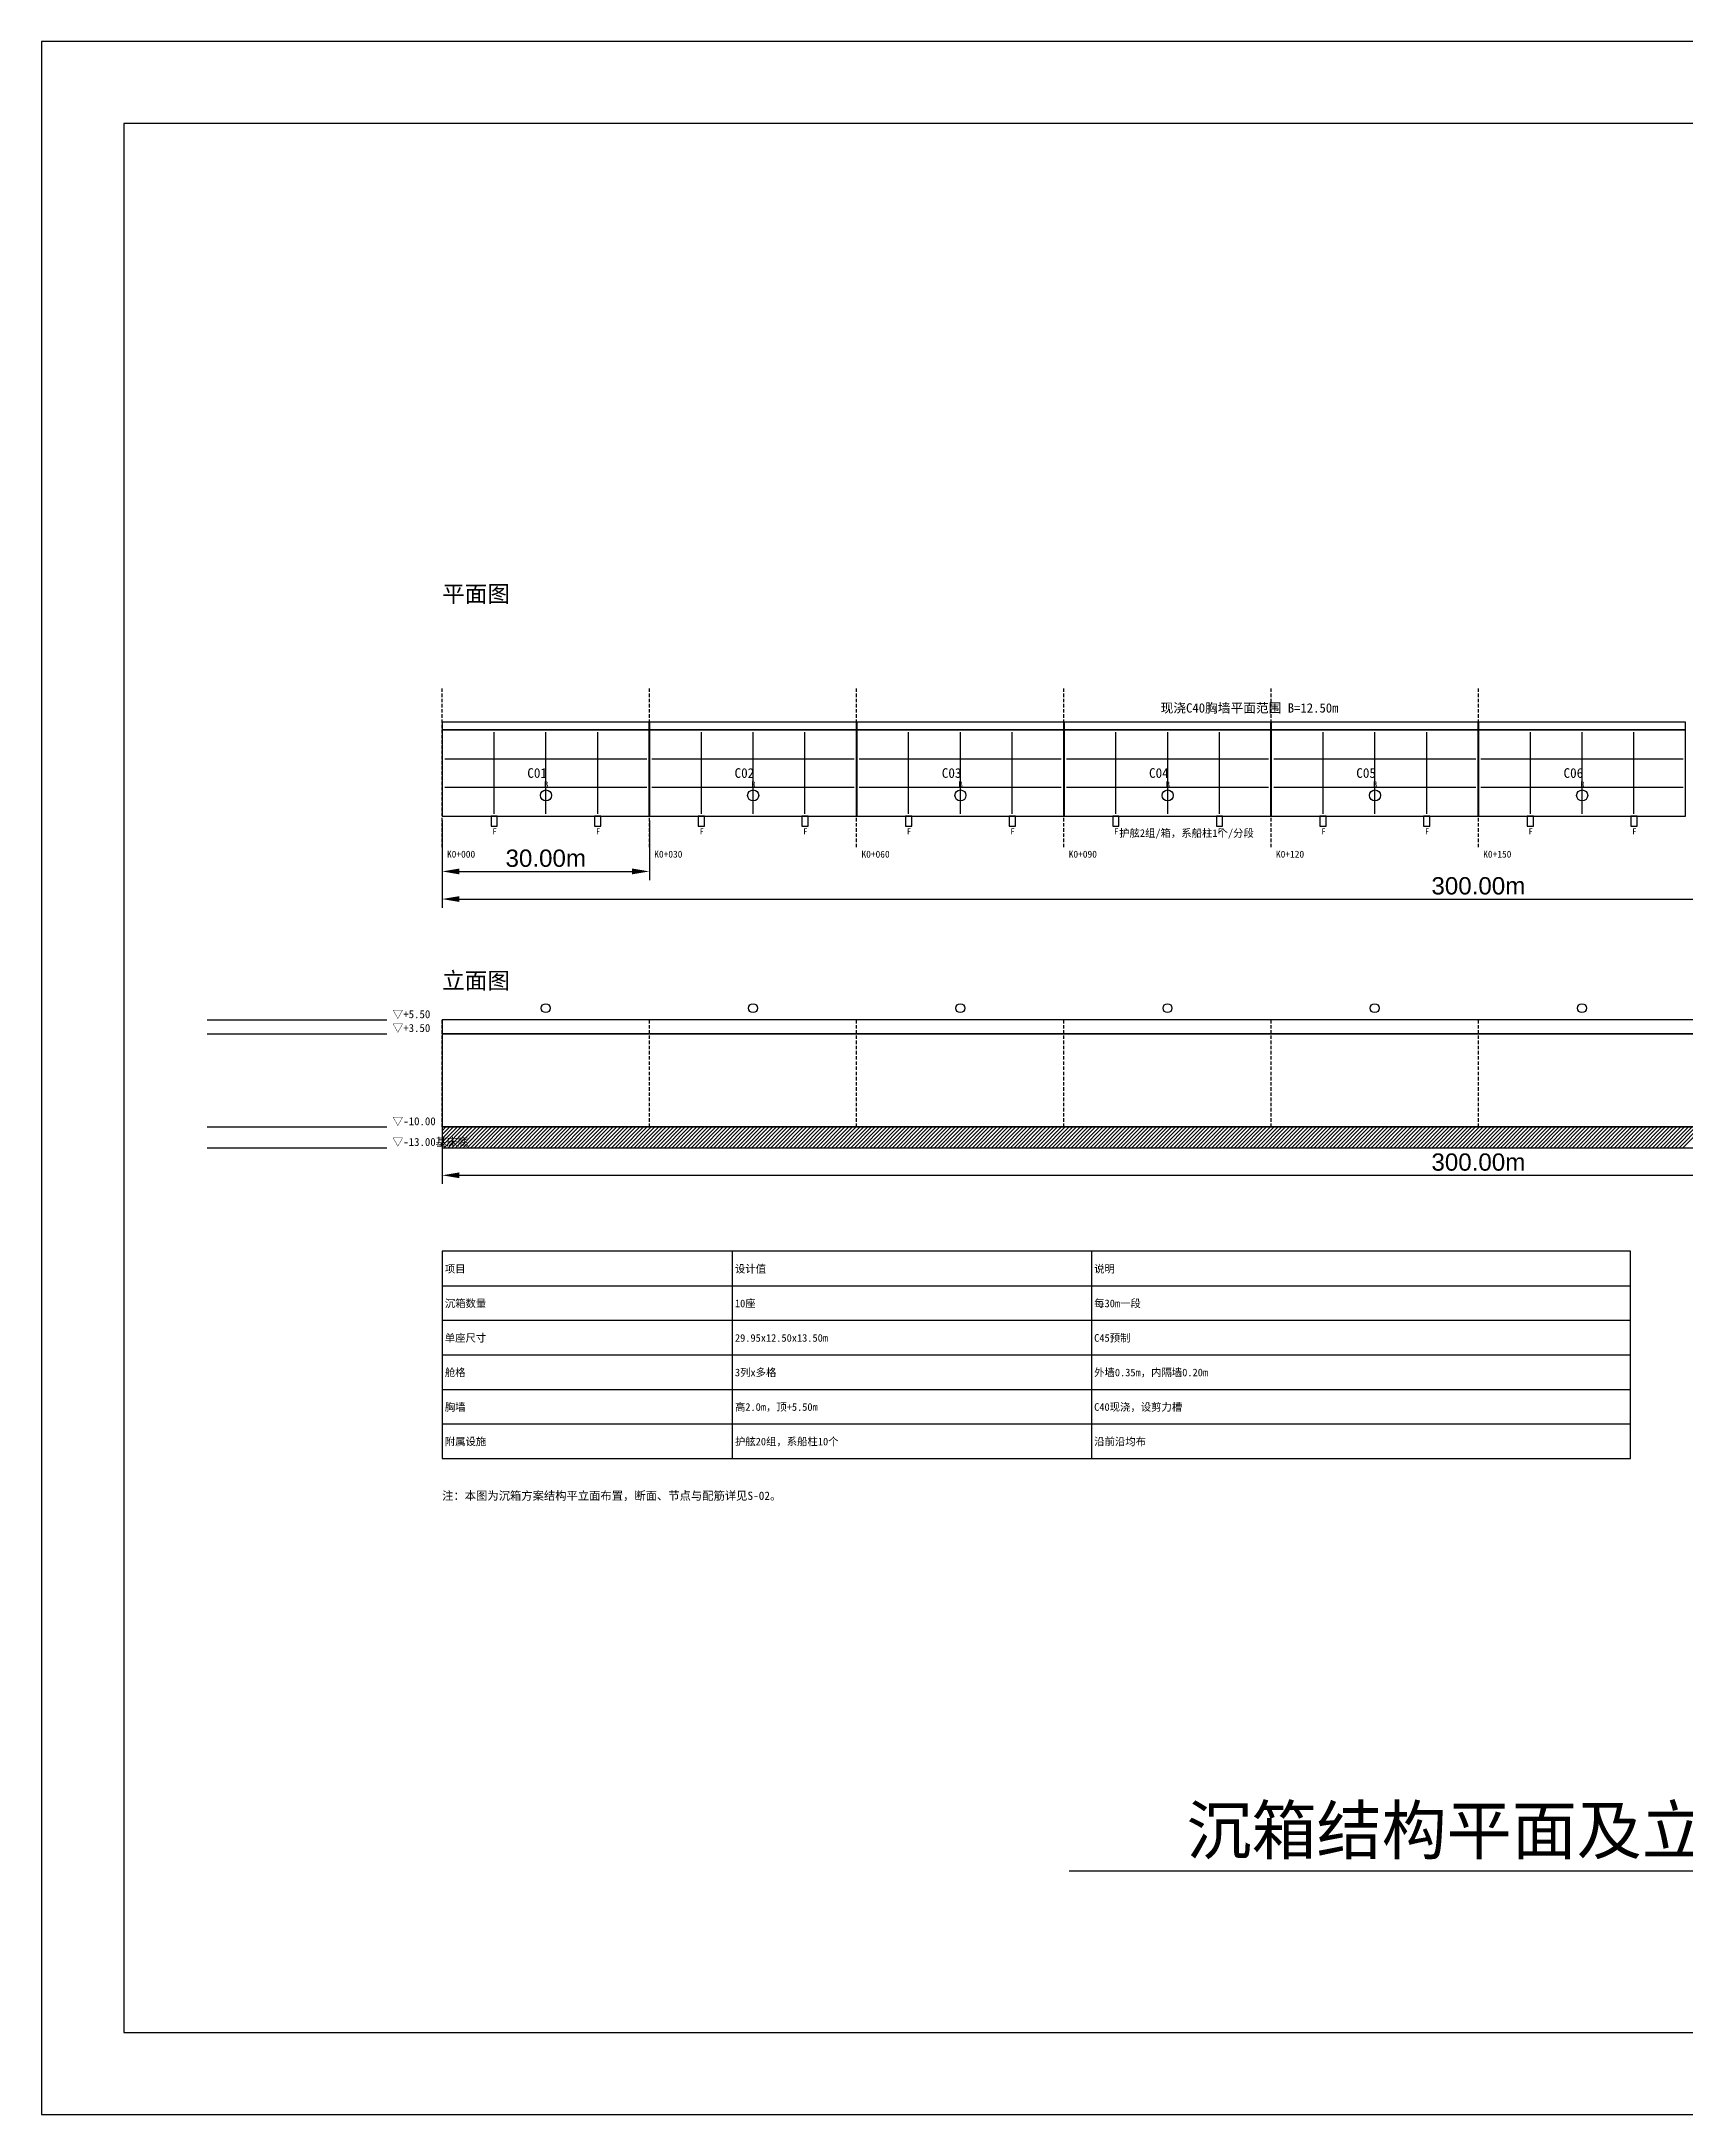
# Model space of a CAD drawing. Header units: metres. Extents: x -58 to 367, y -188 to 112.
# Drawn here: x -58 to 180, y -188 to 112.2 of the extents above; entities that cross this region are included whole.
import ezdxf

# ---------------------------------------------------------------- set-up
doc = ezdxf.new("R2010")
doc.units = ezdxf.units.M
doc.linetypes.add('DASHED', pattern=[0.75, 0.5, -0.25])
for name, color, linetype in [('BORDER', 7, 'Continuous'), ('CAISSON', 7, 'Continuous'), ('CUT', 7, 'Continuous'), ('DIM', 7, 'Continuous'), ('EQUIPMENT', 7, 'Continuous'), ('FOUNDATION', 7, 'Continuous'), ('HATCH', 7, 'Continuous'), ('LEVEL', 7, 'Continuous'), ('NOTE', 7, 'Continuous'), ('STRUCTURE', 7, 'Continuous'), ('TEXT', 7, 'Continuous')]:
    doc.layers.add(name, color=color, linetype=linetype)
doc.styles.add('CN-SIMSUN', font='SimSun.ttf')
doc.styles.get("Standard").update_dxf_attribs({"font": 'arial.ttf'})
doc.dimstyles.new('ISO-25', dxfattribs={"dimtxt": 2.5, "dimasz": 2.5, "dimexe": 1.25, "dimexo": 0.625, "dimtad": 1, "dimtxsty": 'Standard', "dimcen": 2.5, "dimadec": 0, "dimazin": 0, "dimtfac": 1, "dimtmove": 0, "dimatfit": 3, "dimfxl": 1, "dimarcsym": 0})

# ---------------------------------------------------------------- blocks, each defined once
blk = doc.blocks.new('*D1')
at = {"layer": 'Defpoints', "color": 0, "transparency": 16777216}
for p in [(0, 0), (300, 0), (300, -12)]:
    blk.add_point(p, dxfattribs=at)
at = {"layer": 'DIM', "color": 0, "lineweight": -2, "transparency": 16777216}
for p, q in [((0, -0.62), (0, -13.25)), ((300, -0.62), (300, -13.25)), ((2.5, -12), (297.5, -12))]:
    blk.add_line(p, q, dxfattribs=at)
at = {"layer": 'DIM', "color": 0, "transparency": 16777216}
for points in [[(2.5, -11.58), (2.5, -12.42), (0, -12)], [(297.5, -11.58), (297.5, -12.42), (300, -12)]]:
    blk.add_solid(points, dxfattribs=at)
at = {"layer": 'DIM', "color": 0, "transparency": 16777216, "insert": (150, -10.1), "char_height": 2.5, "attachment_point": 5}
blk.add_mtext('300.00m', dxfattribs=at)
blk = doc.blocks.new('*D2')
at = {"layer": 'Defpoints', "color": 0, "transparency": 16777216}
for p in [(0, 0), (30, 0), (30, -8)]:
    blk.add_point(p, dxfattribs=at)
at = {"layer": 'DIM', "color": 0, "lineweight": -2, "transparency": 16777216}
for p, q in [((0, -0.62), (0, -9.25)), ((30, -0.62), (30, -9.25)), ((2.5, -8), (27.5, -8))]:
    blk.add_line(p, q, dxfattribs=at)
at = {"layer": 'DIM', "color": 0, "transparency": 16777216}
for points in [[(2.5, -7.58), (2.5, -8.42), (0, -8)], [(27.5, -7.58), (27.5, -8.42), (30, -8)]]:
    blk.add_solid(points, dxfattribs=at)
at = {"layer": 'DIM', "color": 0, "transparency": 16777216, "insert": (15, -6.1), "char_height": 2.5, "attachment_point": 5}
blk.add_mtext('30.00m', dxfattribs=at)
blk = doc.blocks.new('*D5')
at = {"layer": 'Defpoints', "color": 0, "transparency": 16777216}
for p in [(0, -45), (300, -45), (300, -52)]:
    blk.add_point(p, dxfattribs=at)
at = {"layer": 'DIM', "color": 0, "lineweight": -2, "transparency": 16777216}
for p, q in [((0, -45.62), (0, -53.25)), ((300, -45.62), (300, -53.25)), ((2.5, -52), (297.5, -52))]:
    blk.add_line(p, q, dxfattribs=at)
at = {"layer": 'DIM', "color": 0, "transparency": 16777216}
for points in [[(2.5, -51.58), (2.5, -52.42), (0, -52)], [(297.5, -51.58), (297.5, -52.42), (300, -52)]]:
    blk.add_solid(points, dxfattribs=at)
at = {"layer": 'DIM', "color": 0, "transparency": 16777216, "insert": (150, -50.1), "char_height": 2.5, "attachment_point": 5}
blk.add_mtext('300.00m', dxfattribs=at)

msp = doc.modelspace()

# ---------------------------------------------------------------- linework, layer by layer
at = {"layer": 'BORDER'}
for p, q in [((42, -63), (42, -93)), ((94, -63), (94, -93)), ((0, -68), (172, -68)), ((0, -73), (172, -73)), ((0, -78), (172, -78)), ((0, -83), (172, -83)), ((0, -88), (172, -88)), ((90.75, -152.701), (222.5, -152.701))]:
    msp.add_line(p, q, dxfattribs=at)
for points in [[(-58, -188), (367, -188), (367, 112.178), (-58, 112.178), (-58, -188)], [(-46.1, -176.1), (355.1, -176.1), (355.1, 100.278), (-46.1, 100.278), (-46.1, -176.1)], [(0, -93), (172, -93), (172, -63), (0, -63), (0, -93)]]:
    msp.add_lwpolyline(points, close=True, dxfattribs=at)
at = {"layer": 'CAISSON'}
for p, q in [((7.525, 0.35), (7.525, 12.15)), ((15.025, 0.35), (15.025, 12.15)), ((22.525, 0.35), (22.525, 12.15)), ((37.525, 0.35), (37.525, 12.15)), ((45.025, 0.35), (45.025, 12.15)), ((52.525, 0.35), (52.525, 12.15)), ((67.525, 0.35), (67.525, 12.15)), ((75.025, 0.35), (75.025, 12.15)), ((82.525, 0.35), (82.525, 12.15)), ((97.525, 0.35), (97.525, 12.15)), ((105.025, 0.35), (105.025, 12.15)), ((112.525, 0.35), (112.525, 12.15)), ((127.525, 0.35), (127.525, 12.15)), ((135.025, 0.35), (135.025, 12.15)), ((142.525, 0.35), (142.525, 12.15)), ((157.525, 0.35), (157.525, 12.15)), ((165.025, 0.35), (165.025, 12.15)), ((172.525, 0.35), (172.525, 12.15)), ((0.375, 8.3), (29.625, 8.3)), ((30.375, 8.3), (59.625, 8.3)), ((60.375, 8.3), (89.625, 8.3)), ((90.375, 8.3), (119.625, 8.3)), ((120.375, 8.3), (149.625, 8.3)), ((150.375, 8.3), (179.625, 8.3)), ((0.375, 4.2), (29.625, 4.2)), ((30.375, 4.2), (59.625, 4.2)), ((60.375, 4.2), (89.625, 4.2)), ((90.375, 4.2), (119.625, 4.2)), ((120.375, 4.2), (149.625, 4.2)), ((150.375, 4.2), (179.625, 4.2))]:
    msp.add_line(p, q, dxfattribs=at)
for points in [[(0.025, 0), (29.975, 0), (29.975, 12.5), (0.025, 12.5), (0.025, 0)], [(30.025, 0), (59.975, 0), (59.975, 12.5), (30.025, 12.5), (30.025, 0)], [(60.025, 0), (89.975, 0), (89.975, 12.5), (60.025, 12.5), (60.025, 0)], [(90.025, 0), (119.975, 0), (119.975, 12.5), (90.025, 12.5), (90.025, 0)], [(120.025, 0), (149.975, 0), (149.975, 12.5), (120.025, 12.5), (120.025, 0)], [(150.025, 0), (179.975, 0), (179.975, 12.5), (150.025, 12.5), (150.025, 0)], [(0, -45), (300, -45), (300, -31.5), (0, -31.5), (0, -45)]]:
    msp.add_lwpolyline(points, close=True, dxfattribs=at)
at = {"layer": 'CUT', "linetype": 'DASHED'}
for p, q in [((0, -4.5), (0, 18.5)), ((30, -4.5), (30, 18.5)), ((60, -4.5), (60, 18.5)), ((90, -4.5), (90, 18.5)), ((120, -4.5), (120, 18.5)), ((150, -4.5), (150, 18.5)), ((0, -45), (0, -29.5)), ((30, -45), (30, -29.5)), ((60, -45), (60, -29.5)), ((90, -45), (90, -29.5)), ((120, -45), (120, -29.5)), ((150, -45), (150, -29.5))]:
    msp.add_line(p, q, dxfattribs=at)
at = {"layer": 'EQUIPMENT'}
for points in [[(7.075, -1.45), (7.975, -1.45), (7.975, 0), (7.075, 0), (7.075, -1.45)], [(22.075, -1.45), (22.975, -1.45), (22.975, 0), (22.075, 0), (22.075, -1.45)], [(37.075, -1.45), (37.975, -1.45), (37.975, 0), (37.075, 0), (37.075, -1.45)], [(52.075, -1.45), (52.975, -1.45), (52.975, 0), (52.075, 0), (52.075, -1.45)], [(67.075, -1.45), (67.975, -1.45), (67.975, 0), (67.075, 0), (67.075, -1.45)], [(82.075, -1.45), (82.975, -1.45), (82.975, 0), (82.075, 0), (82.075, -1.45)], [(97.075, -1.45), (97.975, -1.45), (97.975, 0), (97.075, 0), (97.075, -1.45)], [(112.075, -1.45), (112.975, -1.45), (112.975, 0), (112.075, 0), (112.075, -1.45)], [(127.075, -1.45), (127.975, -1.45), (127.975, 0), (127.075, 0), (127.075, -1.45)], [(142.075, -1.45), (142.975, -1.45), (142.975, 0), (142.075, 0), (142.075, -1.45)], [(157.075, -1.45), (157.975, -1.45), (157.975, 0), (157.075, 0), (157.075, -1.45)], [(172.075, -1.45), (172.975, -1.45), (172.975, 0), (172.075, 0), (172.075, -1.45)]]:
    msp.add_lwpolyline(points, close=True, dxfattribs=at)
for centre, radius in [((15.025, 3), 0.8), ((45.025, 3), 0.8), ((75.025, 3), 0.8), ((105.025, 3), 0.8), ((135.025, 3), 0.8), ((165.025, 3), 0.8), ((15, -27.8), 0.65), ((45, -27.8), 0.65), ((75, -27.8), 0.65), ((105, -27.8), 0.65), ((135, -27.8), 0.65), ((165, -27.8), 0.65)]:
    msp.add_circle(centre, radius, dxfattribs=at)
at = {"layer": 'FOUNDATION'}
msp.add_lwpolyline([(0, -48), (300, -48), (300, -45), (0, -45), (0, -48)], close=True, dxfattribs=at)
at = {"layer": 'HATCH'}
for p, q in [((0, -45), (0, -45)), ((0, -45.55), (0.55, -45)), ((0, -46.1), (1.1, -45)), ((0, -46.65), (1.65, -45)), ((0, -47.2), (2.2, -45)), ((0, -47.75), (2.75, -45)), ((0.3, -48), (3.3, -45)), ((0.85, -48), (3.85, -45)), ((1.4, -48), (4.4, -45)), ((1.95, -48), (4.95, -45)), ((2.5, -48), (5.5, -45)), ((3.05, -48), (6.05, -45)), ((3.6, -48), (6.6, -45)), ((4.15, -48), (7.15, -45)), ((4.7, -48), (7.7, -45)), ((5.25, -48), (8.25, -45)), ((5.8, -48), (8.8, -45)), ((6.35, -48), (9.35, -45)), ((6.9, -48), (9.9, -45)), ((7.45, -48), (10.45, -45)), ((8, -48), (11, -45)), ((8.55, -48), (11.55, -45)), ((9.1, -48), (12.1, -45)), ((9.65, -48), (12.65, -45)), ((10.2, -48), (13.2, -45)), ((10.75, -48), (13.75, -45)), ((11.3, -48), (14.3, -45)), ((11.85, -48), (14.85, -45)), ((12.4, -48), (15.4, -45)), ((12.95, -48), (15.95, -45)), ((13.5, -48), (16.5, -45)), ((14.05, -48), (17.05, -45)), ((14.6, -48), (17.6, -45)), ((15.15, -48), (18.15, -45)), ((15.7, -48), (18.7, -45)), ((16.25, -48), (19.25, -45)), ((16.8, -48), (19.8, -45)), ((17.35, -48), (20.35, -45)), ((17.9, -48), (20.9, -45)), ((18.45, -48), (21.45, -45)), ((19, -48), (22, -45)), ((19.55, -48), (22.55, -45)), ((20.1, -48), (23.1, -45)), ((20.65, -48), (23.65, -45)), ((21.2, -48), (24.2, -45)), ((21.75, -48), (24.75, -45)), ((22.3, -48), (25.3, -45)), ((22.85, -48), (25.85, -45)), ((23.4, -48), (26.4, -45)), ((23.95, -48), (26.95, -45)), ((24.5, -48), (27.5, -45)), ((25.05, -48), (28.05, -45)), ((25.6, -48), (28.6, -45)), ((26.15, -48), (29.15, -45)), ((26.7, -48), (29.7, -45)), ((27.25, -48), (30.25, -45)), ((27.8, -48), (30.8, -45)), ((28.35, -48), (31.35, -45)), ((28.9, -48), (31.9, -45)), ((29.45, -48), (32.45, -45)), ((30, -48), (33, -45)), ((30.55, -48), (33.55, -45)), ((31.1, -48), (34.1, -45)), ((31.65, -48), (34.65, -45)), ((32.2, -48), (35.2, -45)), ((32.75, -48), (35.75, -45)), ((33.3, -48), (36.3, -45)), ((33.85, -48), (36.85, -45)), ((34.4, -48), (37.4, -45)), ((34.95, -48), (37.95, -45)), ((35.5, -48), (38.5, -45)), ((36.05, -48), (39.05, -45)), ((36.6, -48), (39.6, -45)), ((37.15, -48), (40.15, -45)), ((37.7, -48), (40.7, -45)), ((38.25, -48), (41.25, -45)), ((38.8, -48), (41.8, -45)), ((39.35, -48), (42.35, -45)), ((39.9, -48), (42.9, -45)), ((40.45, -48), (43.45, -45)), ((41, -48), (44, -45)), ((41.55, -48), (44.55, -45)), ((42.1, -48), (45.1, -45)), ((42.65, -48), (45.65, -45)), ((43.2, -48), (46.2, -45)), ((43.75, -48), (46.75, -45)), ((44.3, -48), (47.3, -45)), ((44.85, -48), (47.85, -45)), ((45.4, -48), (48.4, -45)), ((45.95, -48), (48.95, -45)), ((46.5, -48), (49.5, -45)), ((47.05, -48), (50.05, -45)), ((47.6, -48), (50.6, -45)), ((48.15, -48), (51.15, -45)), ((48.7, -48), (51.7, -45)), ((49.25, -48), (52.25, -45)), ((49.8, -48), (52.8, -45)), ((50.35, -48), (53.35, -45)), ((50.9, -48), (53.9, -45)), ((51.45, -48), (54.45, -45)), ((52, -48), (55, -45)), ((52.55, -48), (55.55, -45)), ((53.1, -48), (56.1, -45)), ((53.65, -48), (56.65, -45)), ((54.2, -48), (57.2, -45)), ((54.75, -48), (57.75, -45)), ((55.3, -48), (58.3, -45)), ((55.85, -48), (58.85, -45)), ((56.4, -48), (59.4, -45)), ((56.95, -48), (59.95, -45)), ((57.5, -48), (60.5, -45)), ((58.05, -48), (61.05, -45)), ((58.6, -48), (61.6, -45)), ((59.15, -48), (62.15, -45)), ((59.7, -48), (62.7, -45)), ((60.25, -48), (63.25, -45)), ((60.8, -48), (63.8, -45)), ((61.35, -48), (64.35, -45)), ((61.9, -48), (64.9, -45)), ((62.45, -48), (65.45, -45)), ((63, -48), (66, -45)), ((63.55, -48), (66.55, -45)), ((64.1, -48), (67.1, -45)), ((64.65, -48), (67.65, -45)), ((65.2, -48), (68.2, -45)), ((65.75, -48), (68.75, -45)), ((66.3, -48), (69.3, -45)), ((66.85, -48), (69.85, -45)), ((67.4, -48), (70.4, -45)), ((67.95, -48), (70.95, -45)), ((68.5, -48), (71.5, -45)), ((69.05, -48), (72.05, -45)), ((69.6, -48), (72.6, -45)), ((70.15, -48), (73.15, -45)), ((70.7, -48), (73.7, -45)), ((71.25, -48), (74.25, -45)), ((71.8, -48), (74.8, -45)), ((72.35, -48), (75.35, -45)), ((72.9, -48), (75.9, -45)), ((73.45, -48), (76.45, -45)), ((74, -48), (77, -45)), ((74.55, -48), (77.55, -45)), ((75.1, -48), (78.1, -45)), ((75.65, -48), (78.65, -45)), ((76.2, -48), (79.2, -45)), ((76.75, -48), (79.75, -45)), ((77.3, -48), (80.3, -45)), ((77.85, -48), (80.85, -45)), ((78.4, -48), (81.4, -45)), ((78.95, -48), (81.95, -45)), ((79.5, -48), (82.5, -45)), ((80.05, -48), (83.05, -45)), ((80.6, -48), (83.6, -45)), ((81.15, -48), (84.15, -45)), ((81.7, -48), (84.7, -45)), ((82.25, -48), (85.25, -45)), ((82.8, -48), (85.8, -45)), ((83.35, -48), (86.35, -45)), ((83.9, -48), (86.9, -45)), ((84.45, -48), (87.45, -45)), ((85, -48), (88, -45)), ((85.55, -48), (88.55, -45)), ((86.1, -48), (89.1, -45)), ((86.65, -48), (89.65, -45)), ((87.2, -48), (90.2, -45)), ((87.75, -48), (90.75, -45)), ((88.3, -48), (91.3, -45)), ((88.85, -48), (91.85, -45)), ((89.4, -48), (92.4, -45)), ((89.95, -48), (92.95, -45)), ((90.5, -48), (93.5, -45)), ((91.05, -48), (94.05, -45)), ((91.6, -48), (94.6, -45)), ((92.15, -48), (95.15, -45)), ((92.7, -48), (95.7, -45)), ((93.25, -48), (96.25, -45)), ((93.8, -48), (96.8, -45)), ((94.35, -48), (97.35, -45)), ((94.9, -48), (97.9, -45)), ((95.45, -48), (98.45, -45)), ((96, -48), (99, -45)), ((96.55, -48), (99.55, -45)), ((97.1, -48), (100.1, -45)), ((97.65, -48), (100.65, -45)), ((98.2, -48), (101.2, -45)), ((98.75, -48), (101.75, -45)), ((99.3, -48), (102.3, -45)), ((99.85, -48), (102.85, -45)), ((100.4, -48), (103.4, -45)), ((100.95, -48), (103.95, -45)), ((101.5, -48), (104.5, -45)), ((102.05, -48), (105.05, -45)), ((102.6, -48), (105.6, -45)), ((103.15, -48), (106.15, -45)), ((103.7, -48), (106.7, -45)), ((104.25, -48), (107.25, -45)), ((104.8, -48), (107.8, -45)), ((105.35, -48), (108.35, -45)), ((105.9, -48), (108.9, -45)), ((106.45, -48), (109.45, -45)), ((107, -48), (110, -45)), ((107.55, -48), (110.55, -45)), ((108.1, -48), (111.1, -45)), ((108.65, -48), (111.65, -45)), ((109.2, -48), (112.2, -45)), ((109.75, -48), (112.75, -45)), ((110.3, -48), (113.3, -45)), ((110.85, -48), (113.85, -45)), ((111.4, -48), (114.4, -45)), ((111.95, -48), (114.95, -45)), ((112.5, -48), (115.5, -45)), ((113.05, -48), (116.05, -45)), ((113.6, -48), (116.6, -45)), ((114.15, -48), (117.15, -45)), ((114.7, -48), (117.7, -45)), ((115.25, -48), (118.25, -45)), ((115.8, -48), (118.8, -45)), ((116.35, -48), (119.35, -45)), ((116.9, -48), (119.9, -45)), ((117.45, -48), (120.45, -45)), ((118, -48), (121, -45)), ((118.55, -48), (121.55, -45)), ((119.1, -48), (122.1, -45)), ((119.65, -48), (122.65, -45)), ((120.2, -48), (123.2, -45)), ((120.75, -48), (123.75, -45)), ((121.3, -48), (124.3, -45)), ((121.85, -48), (124.85, -45)), ((122.4, -48), (125.4, -45)), ((122.95, -48), (125.95, -45)), ((123.5, -48), (126.5, -45)), ((124.05, -48), (127.05, -45)), ((124.6, -48), (127.6, -45)), ((125.15, -48), (128.15, -45)), ((125.7, -48), (128.7, -45)), ((126.25, -48), (129.25, -45)), ((126.8, -48), (129.8, -45)), ((127.35, -48), (130.35, -45)), ((127.9, -48), (130.9, -45)), ((128.45, -48), (131.45, -45)), ((129, -48), (132, -45)), ((129.55, -48), (132.55, -45)), ((130.1, -48), (133.1, -45)), ((130.65, -48), (133.65, -45)), ((131.2, -48), (134.2, -45)), ((131.75, -48), (134.75, -45)), ((132.3, -48), (135.3, -45)), ((132.85, -48), (135.85, -45)), ((133.4, -48), (136.4, -45)), ((133.95, -48), (136.95, -45)), ((134.5, -48), (137.5, -45)), ((135.05, -48), (138.05, -45)), ((135.6, -48), (138.6, -45)), ((136.15, -48), (139.15, -45)), ((136.7, -48), (139.7, -45)), ((137.25, -48), (140.25, -45)), ((137.8, -48), (140.8, -45)), ((138.35, -48), (141.35, -45)), ((138.9, -48), (141.9, -45)), ((139.45, -48), (142.45, -45)), ((140, -48), (143, -45)), ((140.55, -48), (143.55, -45)), ((141.1, -48), (144.1, -45)), ((141.65, -48), (144.65, -45)), ((142.2, -48), (145.2, -45)), ((142.75, -48), (145.75, -45)), ((143.3, -48), (146.3, -45)), ((143.85, -48), (146.85, -45)), ((144.4, -48), (147.4, -45)), ((144.95, -48), (147.95, -45)), ((145.5, -48), (148.5, -45)), ((146.05, -48), (149.05, -45)), ((146.6, -48), (149.6, -45)), ((147.15, -48), (150.15, -45)), ((147.7, -48), (150.7, -45)), ((148.25, -48), (151.25, -45)), ((148.8, -48), (151.8, -45)), ((149.35, -48), (152.35, -45)), ((149.9, -48), (152.9, -45)), ((150.45, -48), (153.45, -45)), ((151, -48), (154, -45)), ((151.55, -48), (154.55, -45)), ((152.1, -48), (155.1, -45)), ((152.65, -48), (155.65, -45)), ((153.2, -48), (156.2, -45)), ((153.75, -48), (156.75, -45)), ((154.3, -48), (157.3, -45)), ((154.85, -48), (157.85, -45)), ((155.4, -48), (158.4, -45)), ((155.95, -48), (158.95, -45)), ((156.5, -48), (159.5, -45)), ((157.05, -48), (160.05, -45)), ((157.6, -48), (160.6, -45)), ((158.15, -48), (161.15, -45)), ((158.7, -48), (161.7, -45)), ((159.25, -48), (162.25, -45)), ((159.8, -48), (162.8, -45)), ((160.35, -48), (163.35, -45)), ((160.9, -48), (163.9, -45)), ((161.45, -48), (164.45, -45)), ((162, -48), (165, -45)), ((162.55, -48), (165.55, -45)), ((163.1, -48), (166.1, -45)), ((163.65, -48), (166.65, -45)), ((164.2, -48), (167.2, -45)), ((164.75, -48), (167.75, -45)), ((165.3, -48), (168.3, -45)), ((165.85, -48), (168.85, -45)), ((166.4, -48), (169.4, -45)), ((166.95, -48), (169.95, -45)), ((167.5, -48), (170.5, -45)), ((168.05, -48), (171.05, -45)), ((168.6, -48), (171.6, -45)), ((169.15, -48), (172.15, -45)), ((169.7, -48), (172.7, -45)), ((170.25, -48), (173.25, -45)), ((170.8, -48), (173.8, -45)), ((171.35, -48), (174.35, -45)), ((171.9, -48), (174.9, -45)), ((172.45, -48), (175.45, -45)), ((173, -48), (176, -45)), ((173.55, -48), (176.55, -45)), ((174.1, -48), (177.1, -45)), ((174.65, -48), (177.65, -45)), ((175.2, -48), (178.2, -45)), ((175.75, -48), (178.75, -45)), ((176.3, -48), (179.3, -45)), ((176.85, -48), (179.85, -45)), ((177.4, -48), (180.4, -45)), ((177.95, -48), (180.95, -45)), ((178.5, -48), (181.5, -45)), ((179.05, -48), (182.05, -45)), ((179.6, -48), (182.6, -45))]:
    msp.add_line(p, q, dxfattribs=at)
at = {"layer": 'LEVEL'}
for p, q in [((-34, -29.5), (-8, -29.5)), ((-34, -31.5), (-8, -31.5)), ((-34, -45), (-8, -45)), ((-34, -48), (-8, -48))]:
    msp.add_line(p, q, dxfattribs=at)
at = {"layer": 'STRUCTURE'}
for points in [[(0.025, 12.5), (29.975, 12.5), (29.975, 13.6), (0.025, 13.6), (0.025, 12.5)], [(30.025, 12.5), (59.975, 12.5), (59.975, 13.6), (30.025, 13.6), (30.025, 12.5)], [(60.025, 12.5), (89.975, 12.5), (89.975, 13.6), (60.025, 13.6), (60.025, 12.5)], [(90.025, 12.5), (119.975, 12.5), (119.975, 13.6), (90.025, 13.6), (90.025, 12.5)], [(120.025, 12.5), (149.975, 12.5), (149.975, 13.6), (120.025, 13.6), (120.025, 12.5)], [(150.025, 12.5), (179.975, 12.5), (179.975, 13.6), (150.025, 13.6), (150.025, 12.5)], [(0, -31.5), (300, -31.5), (300, -29.5), (0, -29.5), (0, -31.5)]]:
    msp.add_lwpolyline(points, close=True, dxfattribs=at)

# ---------------------------------------------------------------- texts
at = {"layer": 'NOTE', "style": 'CN-SIMSUN'}
msp.add_text('注：本图为沉箱方案结构平立面布置，断面、节点与配筋详见S-02。', height=1.2, dxfattribs=at).set_placement((0, -99))
at = {"layer": 'TEXT', "style": 'CN-SIMSUN'}
for s, height, p in [('平面图', 2.4, (0, 31)), ('现浇C40胸墙平面范围 B=12.50m', 1.35, (104, 15)), ('C01', 1.4, (12.325, 5.55)), ('C02', 1.4, (42.325, 5.55)), ('C03', 1.4, (72.325, 5.55)), ('C04', 1.4, (102.325, 5.55)), ('C05', 1.4, (132.325, 5.55)), ('C06', 1.4, (162.325, 5.55)), ('B', 0.9, (14.745, 4.15)), ('B', 0.9, (44.745, 4.15)), ('B', 0.9, (74.745, 4.15)), ('B', 0.9, (104.745, 4.15)), ('B', 0.9, (134.745, 4.15)), ('B', 0.9, (164.745, 4.15)), ('F', 0.9, (7.275, -2.65)), ('F', 0.9, (22.275, -2.65)), ('F', 0.9, (37.275, -2.65)), ('F', 0.9, (52.275, -2.65)), ('F', 0.9, (67.275, -2.65)), ('F', 0.9, (82.275, -2.65)), ('F', 0.9, (97.275, -2.65)), ('护舷2组/箱，系船柱1个/分段', 1.1, (98, -3)), ('F', 0.9, (112.275, -2.65)), ('F', 0.9, (127.275, -2.65)), ('F', 0.9, (142.275, -2.65)), ('F', 0.9, (157.275, -2.65)), ('F', 0.9, (172.275, -2.65)), ('K0+000', 1, (0.7, -6)), ('K0+030', 1, (30.7, -6)), ('K0+060', 1, (60.7, -6)), ('K0+090', 1, (90.7, -6)), ('K0+120', 1, (120.7, -6)), ('K0+150', 1, (150.7, -6)), ('立面图', 2.4, (0, -25)), ('▽+5.50', 1.15, (-7.195, -29.247)), ('▽+3.50', 1.15, (-7.195, -31.247)), ('▽-10.00', 1.15, (-7.195, -44.747)), ('▽-13.00基床底', 1.15, (-7.195, -47.747)), ('项目', 1.1, (0.385, -66.1)), ('设计值', 1.1, (42.385, -66.1)), ('说明', 1.1, (94.385, -66.1)), ('沉箱数量', 1.1, (0.385, -71.1)), ('10座', 1.1, (42.385, -71.1)), ('每30m一段', 1.1, (94.385, -71.1)), ('单座尺寸', 1.1, (0.385, -76.1)), ('29.95x12.50x13.50m', 1.1, (42.385, -76.1)), ('C45预制', 1.1, (94.385, -76.1)), ('舱格', 1.1, (0.385, -81.1)), ('3列x多格', 1.1, (42.385, -81.1)), ('外墙0.35m，内隔墙0.20m', 1.1, (94.385, -81.1)), ('胸墙', 1.1, (0.385, -86.1)), ('高2.0m，顶+5.50m', 1.1, (42.385, -86.1)), ('C40现浇，设剪力槽', 1.1, (94.385, -86.1)), ('附属设施', 1.1, (0.385, -91.1)), ('护舷20组，系船柱10个', 1.1, (42.385, -91.1)), ('沿前沿均布', 1.1, (94.385, -91.1)), ('沉箱结构平面及立面图', 6.9041, (107.75, -150.285))]:
    msp.add_text(s, height=height, dxfattribs=at).set_placement(p)

# ---------------------------------------------------------------- dimensions: what is measured, and where the dimension line sits
at = {"layer": 'DIM'}
for base, p1, p2, text, picture, middle in [((300, -12), (0, 0), (300, 0), '300.00m', '*D1', (150, -10.098)), ((30, -8), (0, 0), (30, 0), '30.00m', '*D2', (15, -6.098)), ((300, -52), (0, -45), (300, -45), '300.00m', '*D5', (150, -50.098))]:
    dim = msp.add_linear_dim(base=base, p1=p1, p2=p2, text=text, dimstyle='ISO-25', dxfattribs=at)
    dim.commit()
    dim.dimension.update_dxf_attribs({"geometry": picture, "text_midpoint": middle})

doc.saveas('drawing.dxf')
